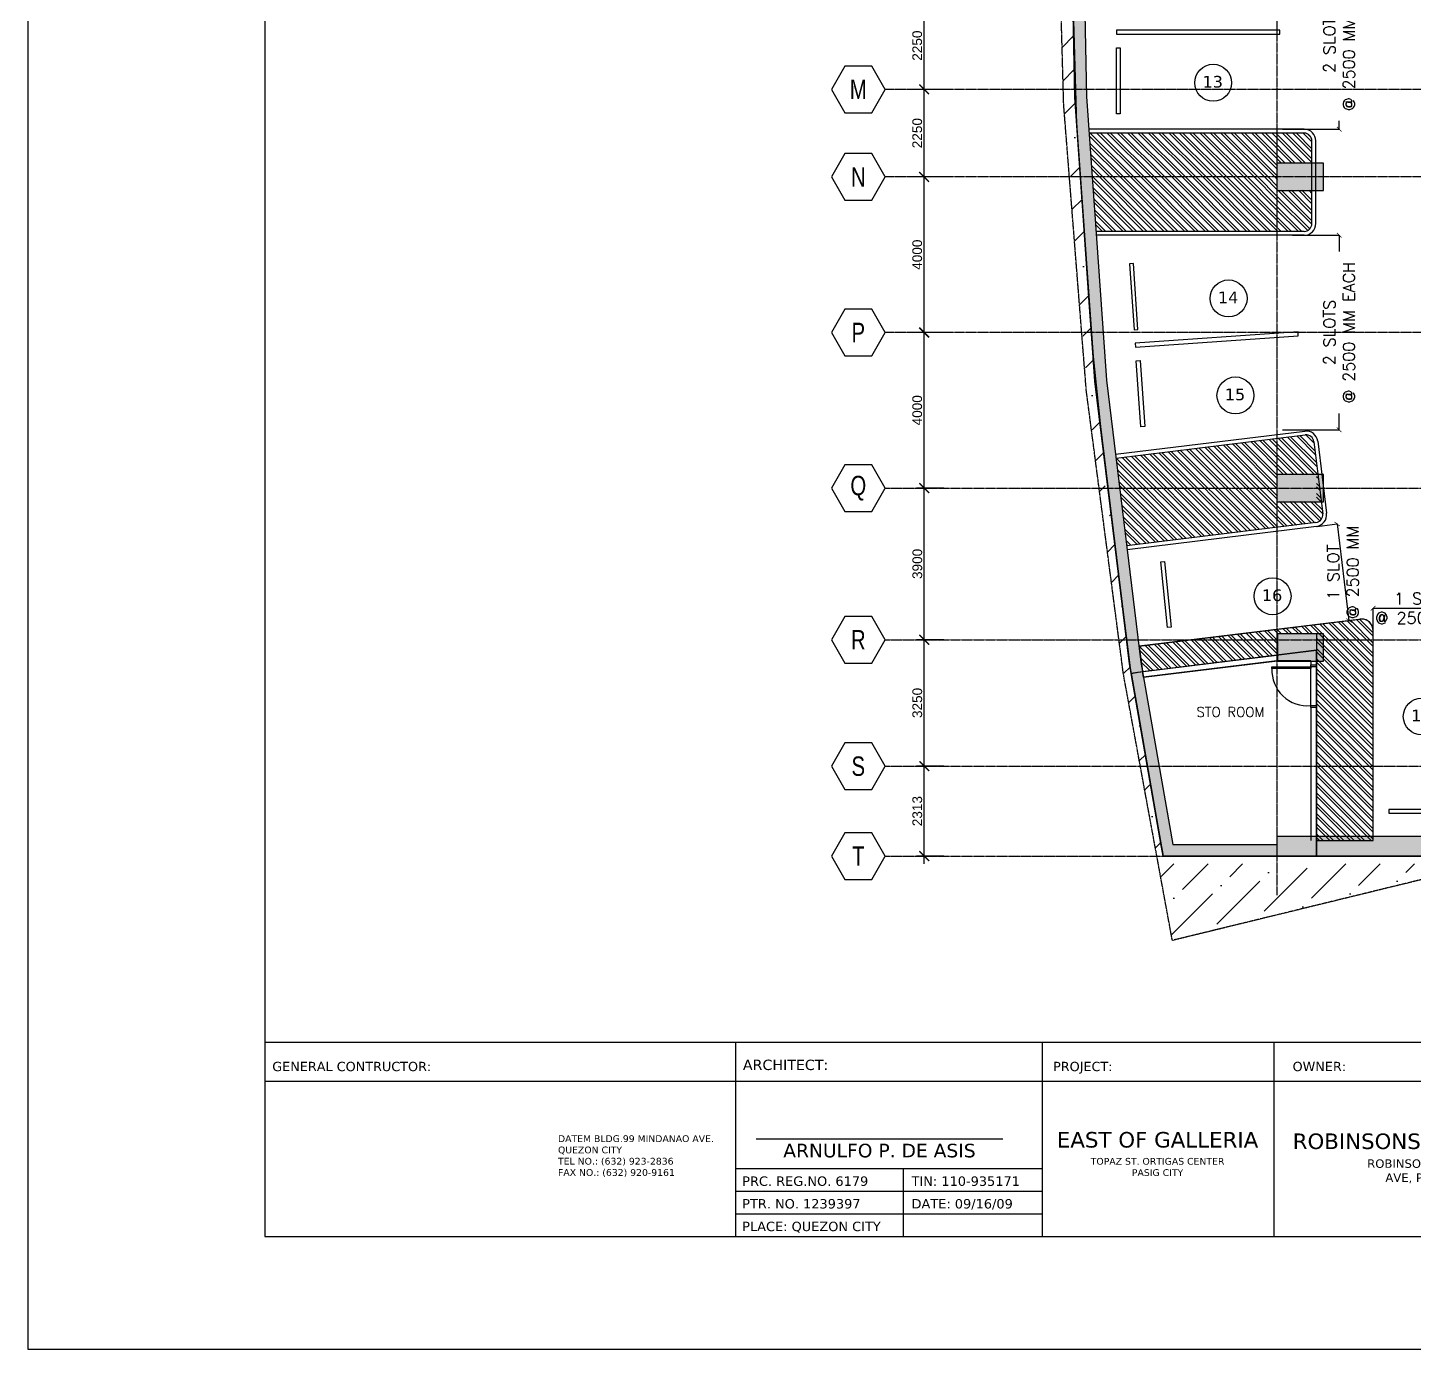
# Model space of a CAD drawing. Header units: inches. Extents: x -189245 to 740841, y -215444 to 469401.
# Drawn here: x -65827 to -30180, y 109162 to 143139 of the extents above; entities that cross this region are included whole.
import ezdxf
from ezdxf.enums import TextEntityAlignment as Align

# ---------------------------------------------------------------- set-up
doc = ezdxf.new("R2010")
doc.units = ezdxf.units.IN
doc.header["$LTSCALE"] = 10
doc.header["$MEASUREMENT"] = 0
doc.linetypes.add('GRID NORMAL$0$GRID BASEMENT$0$GRID GROUND$0$GRID$0$$0$PHANTOM', pattern=[2.5, 1.25, -0.25, 0.25, -0.25, 0.25, -0.25])
for name, color, linetype in [('3', 252, 'Continuous'), ('A-CMU PLASTER', 8, 'Continuous'), ('A-CMU WALL', 4, 'Continuous'), ('A-COLUMN HATCH', 252, 'Continuous'), ('a-dim', 8, 'Continuous'), ('A-DOOR', 1, 'Continuous'), ('A-GRID', 8, 'Continuous'), ('A-HATCH-CMU', 8, 'Continuous'), ('A-HATCH-SOLID', 252, 'Continuous'), ('A-PARKING', 252, 'Continuous'), ('A-RETAINING HATCH', 252, 'Continuous'), ('A-ROAD', 252, 'Continuous'), ('A-SHEARWALL', 6, 'Continuous'), ('A-TEXT', 3, 'Continuous'), ('COL SETOUT', 1, 'Continuous'), ('TEXT', 3, 'Continuous'), ('TSG- floor elevations', 251, 'Continuous'), ('TSG- WALL 100', 244, 'Continuous')]:
    doc.layers.add(name, color=color, linetype=linetype)
doc.layers.add('DEFPOINT', color=7, linetype='Continuous', plot=False)
doc.layers.add('Defpoints @ 1', color=7, linetype='Continuous', plot=False)
doc.styles.add('GRID NORMAL$0$GRID BASEMENT$0$GRID GROUND$0$GRID$0$Standard', font='ARIAL.TTF')
doc.styles.add('loudet_font200', font='romans.shx')
doc.styles.add('PRSP_Simplex', font='simplex.shx')
doc.styles.add('ROMANS 300', font='romans.shx', dxfattribs={"height": 300})
doc.styles.add('VERDANA', font='verdana.TTF')
doc.dimstyles.new('GRID NORMAL$0$GRID BASEMENT$0$GRID GROUND$0$GRID$0$Standard', dxfattribs={"dimtxt": 250, "dimasz": 0.18, "dimexe": 0.18, "dimexo": 0.0625, "dimgap": 50, "dimtad": 1, "dimdec": 0, "dimzin": 0, "dimdsep": 46, "dimtxsty": 'GRID NORMAL$0$GRID BASEMENT$0$GRID GROUND$0$GRID$0$Standard', "dimcen": 0.09, "dimadec": 0, "dimazin": 0, "dimtfac": 1, "dimtdec": 0, "dimtofl": 0, "dimtmove": 0, "dimatfit": 3, "dimfxl": 1, "dimtolj": 1, "dimtzin": 0, "dimarcsym": 0})
doc.dimstyles.get("Standard").update_dxf_attribs({"dimtxt": 0.18, "dimasz": 0.18, "dimexe": 0.18, "dimexo": 0.0625, "dimgap": 0.09, "dimtad": 0, "dimtih": 1, "dimtoh": 1, "dimdec": 4, "dimzin": 0, "dimdsep": 46, "dimtxsty": 'Standard', "dimcen": 0.09, "dimadec": 0, "dimazin": 0, "dimtfac": 1, "dimtdec": 4, "dimtofl": 0, "dimtmove": 0, "dimatfit": 3, "dimfxl": 1, "dimtolj": 1, "dimtzin": 0, "dimarcsym": 0})
pattern_1 = [(135, (-33710.7, 11970.54), (-132.58252, -132.58252), []), (135, (-33710.7, 12058.93), (-132.58252, -132.58252), [])]

# ---------------------------------------------------------------- blocks, each defined once
blk = doc.blocks.new('GRID NORMAL$0$GRID BASEMENT$0$GRID GROUND$0$GRID$0$$0$GRID-H')
at = {"color": 3}
blk.add_lwpolyline([(-10.39, 6), (-13.86, 0), (-10.39, -6), (-3.46, -6), (0, 0), (-3.46, 6)], close=True, dxfattribs=at)
at = {"color": 6, "style": 'GRID NORMAL$0$GRID BASEMENT$0$GRID GROUND$0$GRID$0$Standard', "width": 0.75}
blk.add_attdef('H', text='', height=5, dxfattribs=at).set_placement((-6.93, 0), align=Align.MIDDLE)
blk = doc.blocks.new('GRID NORMAL$0$GRID BASEMENT$0$GRID GROUND$0$GRID$0$_ARCHTICK')
at = {"color": 0, "linetype": 'ByBlock', "ltscale": 20, "const_width": 0.15}
blk.add_lwpolyline([(-0.5, -0.5), (0.5, 0.5)], dxfattribs=at)
blk = doc.blocks.new('*D719')
at = {"layer": 'a-dim', "color": 0, "lineweight": -2, "ltscale": 500}
for p, q in [((-42281, 143804), (-42981, 143804)), ((-42781, 141354), (-42781, 144004)), ((-42281, 141554), (-42981, 141554))]:
    blk.add_line(p, q, dxfattribs=at)
at = {"layer": 'Defpoints', "color": 0, "ltscale": 500}
for p in [(-42781, 143804), (-42281, 143804), (-42281, 141554)]:
    blk.add_point(p, dxfattribs=at)
at = {"layer": 'a-dim', "color": 0, "lineweight": -2, "ltscale": 500, "xscale": 250, "yscale": 250, "zscale": 250}
for p, rotation in [((-42781, 143804), 90), ((-42781, 141554), 270)]:
    blk.add_blockref('GRID NORMAL$0$GRID BASEMENT$0$GRID GROUND$0$GRID$0$_ARCHTICK', p, dxfattribs=dict(at, rotation=rotation))
at = {"layer": 'a-dim', "color": 3, "ltscale": 500, "insert": (-42958, 142679), "char_height": 250, "attachment_point": 5, "rotation": 90, "style": 'GRID NORMAL$0$GRID BASEMENT$0$GRID GROUND$0$GRID$0$Standard'}
blk.add_mtext('\\A1;2250', dxfattribs=at)
blk = doc.blocks.new('*D720')
at = {"layer": 'a-dim', "color": 0, "lineweight": -2, "ltscale": 500}
for p, q in [((-42281, 141554), (-42981, 141554)), ((-42781, 139104), (-42781, 141754)), ((-42281, 139304), (-42981, 139304))]:
    blk.add_line(p, q, dxfattribs=at)
at = {"layer": 'Defpoints', "color": 0, "ltscale": 500}
for p in [(-42781, 141554), (-42281, 141554), (-42281, 139304)]:
    blk.add_point(p, dxfattribs=at)
at = {"layer": 'a-dim', "color": 0, "lineweight": -2, "ltscale": 500, "xscale": 250, "yscale": 250, "zscale": 250}
for p, rotation in [((-42781, 141554), 90), ((-42781, 139304), 270)]:
    blk.add_blockref('GRID NORMAL$0$GRID BASEMENT$0$GRID GROUND$0$GRID$0$_ARCHTICK', p, dxfattribs=dict(at, rotation=rotation))
at = {"layer": 'a-dim', "color": 3, "ltscale": 500, "insert": (-42958, 140429), "char_height": 250, "attachment_point": 5, "rotation": 90, "style": 'GRID NORMAL$0$GRID BASEMENT$0$GRID GROUND$0$GRID$0$Standard'}
blk.add_mtext('\\A1;2250', dxfattribs=at)
blk = doc.blocks.new('*D721')
at = {"layer": 'a-dim', "color": 0, "lineweight": -2, "ltscale": 500}
for p, q in [((-42781, 135104), (-42781, 139504)), ((-42281, 139304), (-42981, 139304)), ((-42281, 135304), (-42981, 135304))]:
    blk.add_line(p, q, dxfattribs=at)
at = {"layer": 'Defpoints', "color": 0, "ltscale": 500}
for p in [(-42781, 139304), (-42281, 139304), (-42281, 135304)]:
    blk.add_point(p, dxfattribs=at)
at = {"layer": 'a-dim', "color": 0, "lineweight": -2, "ltscale": 500, "xscale": 250, "yscale": 250, "zscale": 250}
for p, rotation in [((-42781, 139304), 90), ((-42781, 135304), 270)]:
    blk.add_blockref('GRID NORMAL$0$GRID BASEMENT$0$GRID GROUND$0$GRID$0$_ARCHTICK', p, dxfattribs=dict(at, rotation=rotation))
at = {"layer": 'a-dim', "color": 3, "ltscale": 500, "insert": (-42958, 137304), "char_height": 250, "attachment_point": 5, "rotation": 90, "style": 'GRID NORMAL$0$GRID BASEMENT$0$GRID GROUND$0$GRID$0$Standard'}
blk.add_mtext('\\A1;4000', dxfattribs=at)
blk = doc.blocks.new('*D725')
at = {"layer": 'a-dim', "color": 0, "lineweight": -2, "ltscale": 500}
for p, q in [((-42781, 135104), (-42781, 139504)), ((-42281, 139304), (-42981, 139304)), ((-42281, 135304), (-42981, 135304))]:
    blk.add_line(p, q, dxfattribs=at)
at = {"layer": 'Defpoints', "color": 0, "ltscale": 500}
for p in [(-42781, 139304), (-42281, 139304), (-42281, 135304)]:
    blk.add_point(p, dxfattribs=at)
at = {"layer": 'a-dim', "color": 0, "lineweight": -2, "ltscale": 500, "xscale": 250, "yscale": 250, "zscale": 250}
for p, rotation in [((-42781, 139304), 90), ((-42781, 135304), 270)]:
    blk.add_blockref('GRID NORMAL$0$GRID BASEMENT$0$GRID GROUND$0$GRID$0$_ARCHTICK', p, dxfattribs=dict(at, rotation=rotation))
at = {"layer": 'a-dim', "color": 3, "ltscale": 500, "insert": (-42958, 137304), "char_height": 250, "attachment_point": 5, "rotation": 90, "style": 'GRID NORMAL$0$GRID BASEMENT$0$GRID GROUND$0$GRID$0$Standard'}
blk.add_mtext('\\A1;4000', dxfattribs=at)
blk = doc.blocks.new('*D726')
at = {"layer": 'a-dim', "color": 0, "lineweight": -2, "ltscale": 500}
for p, q in [((-42781, 131104), (-42781, 135504)), ((-42281, 135304), (-42981, 135304)), ((-42281, 131304), (-42981, 131304))]:
    blk.add_line(p, q, dxfattribs=at)
at = {"layer": 'Defpoints', "color": 0, "ltscale": 500}
for p in [(-42781, 135304), (-42281, 135304), (-42281, 131304)]:
    blk.add_point(p, dxfattribs=at)
at = {"layer": 'a-dim', "color": 0, "lineweight": -2, "ltscale": 500, "xscale": 250, "yscale": 250, "zscale": 250}
for p, rotation in [((-42781, 135304), 90), ((-42781, 131304), 270)]:
    blk.add_blockref('GRID NORMAL$0$GRID BASEMENT$0$GRID GROUND$0$GRID$0$_ARCHTICK', p, dxfattribs=dict(at, rotation=rotation))
at = {"layer": 'a-dim', "color": 3, "ltscale": 500, "insert": (-42958, 133304), "char_height": 250, "attachment_point": 5, "rotation": 90, "style": 'GRID NORMAL$0$GRID BASEMENT$0$GRID GROUND$0$GRID$0$Standard'}
blk.add_mtext('\\A1;4000', dxfattribs=at)
blk = doc.blocks.new('*D727')
at = {"layer": 'a-dim', "color": 0, "lineweight": -2, "ltscale": 500}
for p, q in [((-42278, 131304), (-42978, 131304)), ((-42778, 127204), (-42778, 131504)), ((-42278, 127404), (-42978, 127404))]:
    blk.add_line(p, q, dxfattribs=at)
at = {"layer": 'Defpoints', "color": 0, "ltscale": 500}
for p in [(-42778, 131304), (-42278, 131304), (-42278, 127404)]:
    blk.add_point(p, dxfattribs=at)
at = {"layer": 'a-dim', "color": 0, "lineweight": -2, "ltscale": 500, "xscale": 250, "yscale": 250, "zscale": 250}
for p, rotation in [((-42778, 131304), 90), ((-42778, 127404), 270)]:
    blk.add_blockref('GRID NORMAL$0$GRID BASEMENT$0$GRID GROUND$0$GRID$0$_ARCHTICK', p, dxfattribs=dict(at, rotation=rotation))
at = {"layer": 'a-dim', "color": 3, "ltscale": 500, "insert": (-42955, 129354), "char_height": 250, "attachment_point": 5, "rotation": 90, "style": 'GRID NORMAL$0$GRID BASEMENT$0$GRID GROUND$0$GRID$0$Standard'}
blk.add_mtext('\\A1;3900', dxfattribs=at)
blk = doc.blocks.new('*D728')
at = {"layer": 'a-dim', "color": 0, "lineweight": -2, "ltscale": 500}
for p, q in [((-42278, 127404), (-42978, 127404)), ((-42778, 123954), (-42778, 127604)), ((-42278, 124154), (-42978, 124154))]:
    blk.add_line(p, q, dxfattribs=at)
at = {"layer": 'Defpoints', "color": 0, "ltscale": 500}
for p in [(-42778, 127404), (-42278, 127404), (-42278, 124154)]:
    blk.add_point(p, dxfattribs=at)
at = {"layer": 'a-dim', "color": 0, "lineweight": -2, "ltscale": 500, "xscale": 250, "yscale": 250, "zscale": 250}
for p, rotation in [((-42778, 127404), 90), ((-42778, 124154), 270)]:
    blk.add_blockref('GRID NORMAL$0$GRID BASEMENT$0$GRID GROUND$0$GRID$0$_ARCHTICK', p, dxfattribs=dict(at, rotation=rotation))
at = {"layer": 'a-dim', "color": 3, "ltscale": 500, "insert": (-42956, 125779), "char_height": 250, "attachment_point": 5, "rotation": 90, "style": 'GRID NORMAL$0$GRID BASEMENT$0$GRID GROUND$0$GRID$0$Standard'}
blk.add_mtext('\\A1;3250', dxfattribs=at)
blk = doc.blocks.new('*D729')
at = {"layer": 'a-dim', "color": 0, "lineweight": -2, "ltscale": 500}
for p, q in [((-42278, 124154), (-42978, 124154)), ((-42778, 121641), (-42778, 124354)), ((-42278, 121841), (-42978, 121841))]:
    blk.add_line(p, q, dxfattribs=at)
at = {"layer": 'Defpoints', "color": 0, "ltscale": 500}
for p in [(-42778, 124154), (-42278, 124154), (-42278, 121841)]:
    blk.add_point(p, dxfattribs=at)
at = {"layer": 'a-dim', "color": 0, "lineweight": -2, "ltscale": 500, "xscale": 250, "yscale": 250, "zscale": 250}
for p, rotation in [((-42778, 124154), 90), ((-42778, 121841), 270)]:
    blk.add_blockref('GRID NORMAL$0$GRID BASEMENT$0$GRID GROUND$0$GRID$0$_ARCHTICK', p, dxfattribs=dict(at, rotation=rotation))
at = {"layer": 'a-dim', "color": 3, "ltscale": 500, "insert": (-42956, 122998), "char_height": 250, "attachment_point": 5, "rotation": 90, "style": 'GRID NORMAL$0$GRID BASEMENT$0$GRID GROUND$0$GRID$0$Standard'}
blk.add_mtext('\\A1;2313', dxfattribs=at)
blk = doc.blocks.new('Park-slot2')
at = {"color": 1}
blk.add_lwpolyline([(800, 1200), (5000, 1200), (5000, 1300), (800, 1300)], close=True, dxfattribs=at)
at = {"color": 2}
blk.add_lwpolyline([(800, 850), (900, 850), (900, -850), (800, -850)], close=True, dxfattribs=at)
blk = doc.blocks.new('_ARCHTICK')
at = {"color": 0, "linetype": 'ByBlock', "ltscale": 20, "const_width": 0.15}
blk.add_lwpolyline([(-0.5, -0.5), (0.5, 0.5)], dxfattribs=at)
blk = doc.blocks.new('*D743')
at = {"layer": 'a-dim', "color": 1, "lineweight": -2}
for p, q in [((-33311, 145529), (-32110, 145529)), ((-32110, 145529), (-32110, 144899)), ((-33566, 140529), (-32110, 140529)), ((-32110, 140529), (-32110, 140742))]:
    blk.add_line(p, q, dxfattribs=at)
at = {"layer": 'Defpoints', "color": 0}
for p in [(-33311, 145529), (-33566, 140529), (-32110, 140529)]:
    blk.add_point(p, dxfattribs=at)
at = {"layer": 'a-dim', "color": 1, "lineweight": -2, "xscale": 120, "yscale": 120, "zscale": 120}
for p, rotation in [((-32110, 145529), 90), ((-32110, 140529), 270)]:
    blk.add_blockref('_ARCHTICK', p, dxfattribs=dict(at, rotation=rotation))
at = {"layer": 'a-dim', "color": 3, "insert": (-32110, 142821), "char_height": 300, "attachment_point": 5, "rotation": 90, "style": 'ROMANS 300'}
blk.add_mtext('\\A1;2 SLOTS\\P@ 2500 MM EACH', dxfattribs=at)
blk = doc.blocks.new('*D744')
at = {"layer": 'a-dim', "color": 1, "lineweight": -2}
for p, q in [((-33311, 137804), (-32110, 137804)), ((-32110, 137804), (-32110, 137382)), ((-32110, 132804), (-32110, 133225)), ((-33566, 132804), (-32110, 132804))]:
    blk.add_line(p, q, dxfattribs=at)
at = {"layer": 'Defpoints', "color": 0}
for p in [(-33311, 137804), (-33566, 132804), (-32110, 132804)]:
    blk.add_point(p, dxfattribs=at)
at = {"layer": 'a-dim', "color": 1, "lineweight": -2, "xscale": 120, "yscale": 120, "zscale": 120}
for p, rotation in [((-32110, 137804), 90), ((-32110, 132804), 270)]:
    blk.add_blockref('_ARCHTICK', p, dxfattribs=dict(at, rotation=rotation))
at = {"layer": 'a-dim', "color": 3, "insert": (-32110, 135304), "char_height": 300, "attachment_point": 5, "rotation": 90, "style": 'ROMANS 300'}
blk.add_mtext('\\A1;2 SLOTS\\P@ 2500 MM EACH', dxfattribs=at)
blk = doc.blocks.new('*D918')
at = {"layer": 'a-dim', "color": 1, "lineweight": -2}
for p, q in [((-31236, 127637), (-31236, 128213)), ((-31236, 128213), (-28736, 128213)), ((-28736, 127104), (-28736, 128213))]:
    blk.add_line(p, q, dxfattribs=at)
at = {"layer": 'Defpoints', "color": 0}
for p in [(-28736, 128213), (-31236, 127637), (-28736, 127104)]:
    blk.add_point(p, dxfattribs=at)
at = {"layer": 'a-dim', "color": 1, "lineweight": -2, "xscale": 120, "yscale": 120, "zscale": 120, "rotation": 180}
blk.add_blockref('_ARCHTICK', (-31236, 128213), dxfattribs=at)
at = {"layer": 'a-dim', "color": 1, "lineweight": -2, "xscale": 120, "yscale": 120, "zscale": 120}
blk.add_blockref('_ARCHTICK', (-28736, 128213), dxfattribs=at)
at = {"layer": 'a-dim', "color": 3, "insert": (-29986, 128213), "char_height": 300, "attachment_point": 5, "style": 'ROMANS 300'}
blk.add_mtext('\\A1;1 SLOT\\P@ 2500 MM', dxfattribs=at)
blk = doc.blocks.new('*D920')
at = {"layer": 'a-dim', "color": 1, "lineweight": -2}
for p, q in [((-32673, 130319), (-32163, 130381)), ((-32163, 130381), (-31860, 127900)), ((-32369, 127837), (-31860, 127900))]:
    blk.add_line(p, q, dxfattribs=at)
at = {"layer": 'Defpoints', "color": 0}
for p in [(-32673, 130319), (-32369, 127837), (-31860, 127900)]:
    blk.add_point(p, dxfattribs=at)
at = {"layer": 'a-dim', "color": 1, "lineweight": -2, "xscale": 120, "yscale": 120, "zscale": 120}
for p, rotation in [((-32163, 130381), 96.97449175633386), ((-31860, 127900), 276.9744917563339)]:
    blk.add_blockref('_ARCHTICK', p, dxfattribs=dict(at, rotation=rotation))
at = {"layer": 'a-dim', "color": 3, "insert": (-32012, 129140), "char_height": 300, "attachment_point": 5, "rotation": 90, "style": 'ROMANS 300'}
blk.add_mtext('\\A1;1 SLOT\\P@ 2500 MM', dxfattribs=at)
blk = doc.blocks.new('1')
at = {"layer": 'A-DOOR'}
blk.add_circle((0, 0), 475, dxfattribs=at)
at = {"layer": 'TEXT', "style": 'VERDANA'}
blk.add_attdef('15B', (-404, -124), '', height=300, dxfattribs=at)

msp = doc.modelspace()

# ---------------------------------------------------------------- hatches: boundary and pattern name
at = {"layer": 'A-HATCH-CMU'}
h = msp.add_hatch(dxfattribs=at)
h.set_pattern_fill('ANSI36', color=256, scale=5000, style=0)
h.set_pattern_definition([(45, (-33710.7, 121641.35), (331.456, 1215.34), [1562.5, -312.5, 0, -312.5])])
h.paths.add_polyline_path([(-28335.98035, 124153.88317), (-28335.98035, 121841.34986), (-28700.96013, 121841.34986), (-28700.96013, 121641.34986), (-36602.47888, 121641.34986), (-37502.59696, 126785.80913), (-38391.62622, 134053.11762), (-38907.60135, 141356.50818), (-39048.76609, 148656.51947), (-38812.2577, 155943.94953), (-38588.89224, 158599.02413), (-38199.30315, 163229.69781), (-37238.09484, 170299.74916), (-36403.45569, 174766.41645), (-28335.96471, 174766.41645), (-28335.96471, 172453.88317), (-19618.61237, 172453.88317), (-36484.54038, 177284.87615), (-37120.38529, 173852.79345), (-37737.27581, 170427.90716), (-38664.92755, 163146.76286), (-39219.51338, 155817.71555), (-39288.65133, 152160.97082), (-39395.69804, 148489.83325), (-39192.1149, 141152.6571), (-38901.93197, 137484.11599), (-38566.09667, 133618.77037), (-38134.21254, 130166.69027), (-37699.22107, 126842.89482), (-37028.10899, 123095.04311), (-36380.58756, 119679.47698), (-18533.81449, 124037.89483), (-18533.81449, 124153.88317)])
at = {"layer": 'A-HATCH-SOLID', "ltscale": 2}
msp.add_hatch(color=254, dxfattribs=at).paths.add_polyline_path([(-28335.98035, 124641.34986), (-28835.98035, 124641.34986), (-28835.98035, 122341.34986), (-33710.98035, 122341.34986), (-33710.98035, 121841.34986), (-28335.98035, 121841.34986)])
at = {"layer": 'A-PARKING'}
h = msp.add_hatch(dxfattribs=at)
h.set_pattern_fill('ANSI32', color=8, scale=500, angle=90, style=0)
h.set_pattern_definition(pattern_1)
h.paths.add_polyline_path([(-32810.98035, 138961.07958), (-33692.02597, 138961.07958), (-33692.02597, 137903.88463), (-33010.98035, 137903.88463, 0.4142135624), (-32810.98035, 138103.88463)])
h.paths.add_polyline_path([(-33692.02597, 140429.05028), (-38541.47652, 140431.20062), (-38462.34141, 139311.07958), (-33692.02597, 139311.07958), (-33692.02597, 139661.07958)])
h.paths.add_polyline_path([(-32810.98035, 140228.74827, 0.4140836939), (-33010.89166, 140428.74825), (-33692.02597, 140429.05028), (-33692.02597, 139661.07958), (-32810.98035, 139661.07958)])
h = msp.add_hatch(dxfattribs=at)
h.set_pattern_fill('ANSI32', color=8, scale=500, angle=90, style=0)
h.set_pattern_definition(pattern_1)
h.paths.add_polyline_path([(-33692.02597, 139311.07958), (-38462.34141, 139311.07958), (-38362.9249, 137903.88463), (-33692.02597, 137903.88463)])
h = msp.add_hatch(dxfattribs=at)
h.set_pattern_fill('ANSI32', color=8, scale=500, angle=90, style=0)
h.set_pattern_definition(pattern_1)
h.paths.add_polyline_path([(-32760.82236, 132495.54219, 0.4142135624), (-32983.62791, 132669.77676), (-33692.02597, 132583.11653), (-33692.02597, 131661.08251), (-32691.88408, 131661.08251), (-32691.88408, 131318.98894), (-32616.89831, 131319.04497)])
h.paths.add_polyline_path([(-33692.02597, 132583.11653), (-37847.36943, 132074.78227), (-37754.44841, 131315.20577), (-33692.02597, 131318.24155)])
h.paths.add_polyline_path([(-33692.02597, 131318.24155), (-37754.44841, 131315.20577), (-37571.61679, 129820.66127), (-33692.02597, 130295.26198)])
h.paths.add_polyline_path([(-32534.1971, 130643.00959), (-32616.89831, 131319.04497), (-32691.88408, 131318.98894), (-32691.88408, 130961.08251), (-33692.02597, 130961.08251), (-33692.02597, 130295.26198), (-32709.32647, 130415.47823, 0.4029907214)])
h = msp.add_hatch(dxfattribs=at)
h.set_pattern_fill('ANSI32', color=8, scale=500, angle=90, style=0)
h.set_pattern_definition(pattern_1)
h.paths.add_polyline_path([(-31235.94836, 127636.91792, 0.4503332745), (-31572.37659, 127934.69801), (-37255.84712, 127239.42388), (-37205.74958, 126829.90499), (-37163.34077, 126587.52524), (-33691.88408, 127012.19781), (-33691.88408, 127561.07958), (-32691.88408, 127561.07958), (-32691.88408, 126861.07958), (-32691.88408, 126761.07958), (-32691.88408, 126711.07958), (-32691.88408, 125711.07958), (-32691.88408, 125661.07958), (-32691.88408, 122241.34986), (-31235.94836, 122241.34986)])
at = {"layer": 'A-RETAINING HATCH', "ltscale": 2}
h = msp.add_hatch(color=256, dxfattribs=at)
h.paths.add_polyline_path([(-33710.98035, 174466.41645), (-36154.79826, 174466.41645), (-36919.45453, 170416.55586), (-36940.82955, 170259.33448), (-37901.00309, 163196.89424), (-38512.67928, 155926.09267), (-38748.67197, 148654.55267), (-38607.80593, 141369.98807), (-38092.91343, 134081.92157), (-37205.75487, 126829.90499), (-36385.40563, 122141.34986), (-33710.98035, 122141.34986), (-33710.98035, 121841.34986), (-36637.47257, 121841.34986), (-37502.59696, 126785.80913), (-38391.62622, 134053.11762), (-38907.60135, 141356.50819), (-39048.76609, 148656.51948), (-38812.25769, 155943.94953), (-38199.35805, 163229.29404), (-37238.09484, 170299.74916), (-37215.67917, 170464.62491), (-36403.45569, 174766.41645), (-33710.98035, 174766.41648)])
h.paths.add_polyline_path([(-27035.98035, 172453.88317), (-28335.98035, 172453.88317), (-28335.98035, 172153.88317), (-27035.98035, 172153.88317)])
h.paths.add_polyline_path([(-21635.94908, 172153.88317), (-19660.62503, 172153.88317), (-15035.94908, 170832.68086), (-15035.94908, 167153.88317), (-2158.97239, 167153.88317), (13464.01965, 162690.59265), (13464.01965, 155053.88317), (13764.01965, 155053.88317), (13764.01965, 162916.88895), (-2116.95962, 167453.88314), (-14735.94908, 167453.88314), (-14735.94908, 171058.97715), (-19618.61237, 172453.88317), (-21635.94908, 172453.88317)])
h.paths.add_polyline_path([(13464.01965, 132157.45303), (13464.01965, 141553.41648), (13764.01965, 141553.41648), (13764.01965, 131921.89602), (13764.01966, 131921.89602), (-18046.87211, 124153.88317), (-21860.98035, 124153.88317), (-21860.98035, 124453.88317), (-18082.97077, 124453.88317)])
h.paths.add_polyline_path([(-27035.98035, 124453.88317), (-28335.98035, 124453.88317), (-28335.98035, 124153.88317), (-27035.98035, 124153.88317)])
h.paths.add_polyline_path([(13464.01965, 147553.88317), (13464.01965, 149053.41648)])
edge = h.paths.add_edge_path()
edge.add_line((13764.01965, 155053.88317), (13764.01965, 162916.88895))
edge.add_line((13464.01965, 155053.88317), (13464.01965, 162053.88317))
edge.add_line((13464.01965, 150653.88317), (13464.01965, 153553.41648))
edge.add_line((13464.01965, 143153.88317), (13464.01965, 145953.88317))
edge.add_line((13464.01965, 150653.88317), (13464.01965, 153353.88317))
edge.add_line((13464.01965, 143253.88317), (13464.01965, 145953.88317))
h.paths.add_polyline_path([(-21635.94908, 172453.88317), (-21860.98035, 172453.88317), (-21860.98035, 172153.88317), (-21635.94908, 172153.88317)])
h.paths.add_polyline_path([(13764.01965, 153553.41648), (13364.01965, 153553.41648), (13364.01965, 150553.41648), (13764.01965, 150553.41648)])
h.paths.add_polyline_path([(13764.01965, 149053.41648), (13364.01965, 149053.41648), (13364.01965, 147553.41648), (13764.01965, 147553.41648)])
h.paths.add_polyline_path([(13764.01965, 146053.41648), (13364.01965, 146053.41648), (13364.01965, 143053.41648), (13764.01965, 143053.41648)])
at = {"layer": 'COL SETOUT'}
h = msp.add_hatch(color=254, dxfattribs=at)
h.paths.add_polyline_path([(4864.01965, 164688.56028), (5464.01965, 164688.56028), (5464.01965, 165288.56028), (4864.01965, 165288.56028)])
h.paths.add_polyline_path([(-3235.98035, 166677.88317), (-2635.98035, 166677.88317), (-2635.98035, 167277.88317), (-3235.98035, 167277.88317)])
h.paths.add_polyline_path([(-9235.98035, 166677.88317), (-8635.98035, 166677.88317), (-8635.98035, 167277.88317), (-9235.98035, 167277.88317)])
h.paths.add_polyline_path([(-9235.98035, 162053.88317), (-8635.98035, 162053.88317), (-8635.98035, 162653.88317), (-9235.98035, 162653.88317)])
h.paths.add_polyline_path([(-15235.98035, 162053.88317), (-14635.98035, 162053.88317), (-14635.98035, 162653.88317), (-15235.98035, 162653.88317)])
h.paths.add_polyline_path([(-15235.98035, 166677.88317), (-14635.98035, 166677.88317), (-14635.98035, 167277.88317), (-15235.98035, 167277.88317)])
h.paths.add_polyline_path([(-23060.98035, 161653.88317), (-23060.98035, 160953.88317), (-21860.98035, 160953.88317), (-21860.98035, 161653.88317)])
h.paths.add_polyline_path([(-33710.98035, 169753.88317), (-33710.98035, 169053.88317), (-32510.98035, 169053.88317), (-32510.98035, 169753.88317)])
h.paths.add_polyline_path([(-33710.98035, 165653.88317), (-33710.98035, 164953.88317), (-32510.98035, 164953.88317), (-32510.98035, 165653.88317)])
h.paths.add_polyline_path([(-33710.98035, 157653.88317), (-33710.98035, 156953.88317), (-32510.98035, 156953.88317), (-32510.98035, 157653.88317)])
h.paths.add_polyline_path([(-33010.98035, 148903.88317), (-33710.98035, 148903.88317), (-33710.98035, 147703.88317), (-33010.98035, 147703.88317)])
h.paths.add_polyline_path([(-27035.98035, 135753.88317), (-27035.98035, 134953.88317), (-25835.98035, 134953.88317), (-25835.98035, 135753.88317)])
h.paths.add_polyline_path([(-23060.98035, 135653.88317), (-23060.98035, 134953.88317), (-21860.98035, 134953.88317), (-21860.98035, 135653.88317)])
h.paths.add_polyline_path([(-33710.98035, 131653.88317), (-33710.98035, 130953.88317), (-32510.98035, 130953.88317), (-32510.98035, 131653.88317)])
h.paths.add_polyline_path([(-33710.98035, 127553.88317), (-33710.98035, 126853.88317), (-32510.98035, 126853.88317), (-32510.98035, 127553.88317)])
h = msp.add_hatch(color=254, dxfattribs=at)
h.paths.add_polyline_path([(-18285.98035, 141553.88317), (-17585.98035, 141553.88317), (-17585.98035, 142753.88317), (-18285.98035, 142753.88317)])
h.paths.add_polyline_path([(-23060.98035, 142253.88317), (-23060.98035, 141553.88317), (-21860.98035, 141553.88317), (-21860.98035, 142253.88317)])
h.paths.add_polyline_path([(-33710.98035, 139653.88317), (-33710.98035, 138953.88317), (-32510.98035, 138953.88317), (-32510.98035, 139653.88317)])

# ---------------------------------------------------------------- linework, layer by layer
at = {"color": 2}
msp.add_lwpolyline([(-29135.96435, 122941.35245), (-29135.96435, 123041.35245), (-30835.96435, 123041.35245), (-30835.96435, 122941.35245)], close=True, dxfattribs=at)
at = {"layer": '3', "color": 3, "linetype": 'GRID NORMAL$0$GRID BASEMENT$0$GRID GROUND$0$GRID$0$$0$PHANTOM', "flags": 128}
msp.add_lwpolyline([(17371.35219, 161873.70839), (16907.36937, 153196.10388), (17289.02822, 141092.11956), (18264.2428, 133020.82124), (-36399.54194, 119672.28056), (-37656.67603, 126517.80566), (-38611.74904, 133815.57488), (-39192.1149, 141152.6571), (-39395.69803, 148489.83325), (-39219.51338, 155817.71555), (-38664.92755, 163146.76286), (-37737.27581, 170427.90716), (-36503.49476, 177277.67973), (17390.30657, 161880.9048)], dxfattribs=at)
msp.add_lwpolyline([(17371.35219, 161873.70839), (16907.36937, 153196.10388), (17289.02822, 141092.11956), (18264.2428, 133020.82124), (-36399.54194, 119672.28056), (-37656.67603, 126517.80566), (-38611.74904, 133815.57488), (-39192.1149, 141152.6571), (-39395.69803, 148489.83325), (-39219.51338, 155817.71555), (-38664.92755, 163146.76286), (-37737.27581, 170427.90716), (-36503.49476, 177277.67973), (17390.30657, 161880.9048)], dxfattribs=at)
at = {"layer": 'A-CMU PLASTER'}
for p, q in [((-37163.34077, 126587.52524), (-33691.88408, 127012.19781)), ((-37137.45394, 126439.57382), (-33691.88408, 126861.07958))]:
    msp.add_line(p, q, dxfattribs=at)
at = {"layer": 'A-CMU WALL', "linetype": 'Continuous'}
for p, q in [((-32841.88408, 126861.07958), (-32841.88408, 126761.07958)), ((-32691.88408, 126861.07958), (-32691.88408, 126761.07958))]:
    msp.add_line(p, q, dxfattribs=at)
at = {"layer": 'A-CMU WALL', "color": 8, "linetype": 'Continuous'}
for p, q in [((-32841.88408, 125711.07958), (-32841.88408, 126661.07958)), ((-32691.88408, 126711.07958), (-32691.88408, 125711.07958))]:
    msp.add_line(p, q, dxfattribs=at)
at = {"layer": 'A-COLUMN HATCH', "color": 8}
msp.add_line((-32695.97889, 130320.45736), (-32695.97889, 130316.36559), dxfattribs=at)
at = {"layer": 'A-COLUMN HATCH'}
msp.add_line((-33691.88408, 127561.07958), (-33691.88408, 126861.07958), dxfattribs=at)
at = {"layer": 'A-COLUMN HATCH', "color": 2}
for points in [[(-37382.2636, 135374.85648), (-37282.51223, 135381.90379), (-37402.31643, 137077.67705), (-37502.0678, 137070.62974)], [(-36698.34193, 129407.56114), (-36598.86301, 129417.75647), (-36425.54239, 127726.61486), (-36525.0213, 127716.41953)], [(-32841.88408, 126711.07958), (-32841.88408, 126661.07958), (-33841.88408, 126661.07958), (-33841.88408, 126711.07958)], [(-32841.88408, 126711.07958), (-32841.88408, 126761.07958), (-32691.88408, 126761.07958), (-32691.88408, 126711.07958)], [(-32841.88408, 125661.07958), (-32841.88408, 125711.07958), (-32691.88408, 125711.07958), (-32691.88408, 125661.07958)]]:
    msp.add_lwpolyline(points, close=True, dxfattribs=at)
at = {"layer": 'A-COLUMN HATCH', "color": 1}
msp.add_arc((-32925.21201, 126624.68176), 917.3944, 177.726180876, 275.21142055, dxfattribs=at)
at = {"layer": 'A-GRID', "linetype": 'GRID NORMAL$0$GRID BASEMENT$0$GRID GROUND$0$GRID$0$$0$PHANTOM'}
for p, q in [((-33710.98035, 178562.49557), (-33710.98035, 120834.15344)), ((23234.69143, 141553.88317), (-43780.74842, 141553.88317)), ((23234.69143, 139303.88317), (-43780.74842, 139303.88317)), ((23234.69143, 135313.55423), (-43780.74842, 135303.88317))]:
    msp.add_line(p, q, dxfattribs=at)
for points in [[(-43780.71688, 131303.52018), (23234.69143, 131305.93244)], [(-43780.74842, 127403.88317), (23234.69143, 127403.88317)], [(-43780.74842, 124153.88317), (23234.69143, 124153.88317)], [(-43780.74842, 121841.34986), (23234.7224, 121841.34986)]]:
    msp.add_lwpolyline(points, dxfattribs=at)
at = {"layer": 'A-ROAD'}
for p, q in [((-33010.84732, 140528.74824), (-38548.54161, 140531.20376)), ((-33010.89166, 140428.74825), (-38548.58596, 140431.20377)), ((-32810.98035, 138103.88463), (-32810.98035, 140228.74827)), ((-32710.98035, 138103.88463), (-32710.98035, 140228.74827)), ((-33010.98035, 137903.88463), (-38362.9249, 137903.88463)), ((-33010.98035, 137803.88463), (-38355.86003, 137803.88463)), ((-37859.51217, 132174.0423), (-32995.77066, 132769.03679)), ((-37847.36943, 132074.78227), (-32983.62791, 132669.77676)), ((-32760.82236, 132495.54219), (-32534.1971, 130643.00959)), ((-32661.56233, 132507.68493), (-32434.87383, 130654.63539)), ((-32708.12164, 130415.62562), (-37571.61679, 129820.66127)), ((-32695.42741, 130315.94934), (-37558.92257, 129716.89322)), ((-37255.84712, 127239.42388), (-31572.37659, 127934.69801)), ((-31235.94836, 122241.34986), (-31235.94836, 127636.91792))]:
    msp.add_line(p, q, dxfattribs=at)
for centre, radius, start, end in [((-33010.98035, 140228.74827), 300, 0, 89.97459395), ((-33010.98035, 140228.74827), 200, 0, 89.97459395), ((-33010.98035, 138103.88463), 300, 270, 0), ((-33010.98035, 138103.88463), 200, 270, 0), ((-32959.34242, 132471.2567), 300, 6.974491758, 96.974491757), ((-32959.34242, 132471.2567), 200, 6.974491758, 96.974491757), ((-32739.99026, 130620.24358), 207.04859, 278.240980997, 6.43106362), ((-32740.86722, 130620.47239), 307.89457, 278.4868462, 6.370474138), ((-31535.94836, 127636.91792), 300, 0, 96.974491757)]:
    msp.add_arc(centre, radius, start, end, dxfattribs=at)
at = {"layer": 'A-SHEARWALL', "ltscale": 2}
msp.add_lwpolyline([(-28335.98035, 124641.34986), (-28835.98035, 124641.34986), (-28835.98035, 122341.34986), (-33710.98035, 122341.34986), (-33710.98035, 121841.34986), (-28335.98035, 121841.34986), (-28335.98035, 124641.34986)], dxfattribs=at)
at = {"layer": 'COL SETOUT', "color": 6, "ltscale": 2}
for points in [[(-33710.98035, 139653.88317), (-33710.98035, 138953.88317), (-32510.98035, 138953.88317), (-32510.98035, 139653.88317)], [(-33710.98035, 131653.88317), (-33710.98035, 130953.88317), (-32510.98035, 130953.88317), (-32510.98035, 131653.88317)], [(-33710.98035, 127553.88317), (-33710.98035, 126853.88317), (-32510.98035, 126853.88317), (-32510.98035, 127553.88317)]]:
    msp.add_lwpolyline(points, close=True, dxfattribs=at)
at = {"layer": 'DEFPOINT'}
for points in [[(-28335.98035, 121841.34986), (-32691.88408, 121841.34986), (-32691.88408, 127134.53048), (-37297.14451, 126564.11381), (-37458.85663, 126535.81929), (-38187.97165, 132388.35738), (-38453.64471, 134930.96081), (-38517.53739, 135835.33237), (-38736.18141, 138930.13788), (-38857.97164, 140654.02254), (-38968.84242, 144523.45019), (-38993.89674, 145819.07698), (-38694.02695, 145828.9843), (-27035.98035, 145828.9843)], [(-38954.92772, 143803.88317), (-38928.47002, 142435.68388), (-38911.41811, 141553.88317), (-38873.54382, 140874.43954), (-38851.27876, 140559.28791), (-38776.0241, 139494.09275), (-38673.90169, 138048.59697), (-38410.41416, 134319.0522), (-38394.11549, 134088.35211), (-38377.29351, 133935.95587), (-38145.95749, 132051.11361), (-37836.72077, 129517.08121), (-37583.2748, 127445.30453), (-37552.76671, 127195.91825), (-37489.95365, 126713.54858), (-37451.08334, 126491.39247), (-37272.84131, 125472.68296), (-36771.41476, 122606.87182), (-36637.47257, 121841.34986), (-28335.98035, 121841.34986)]]:
    msp.add_lwpolyline(points, dxfattribs=at)
msp.add_lwpolyline([(-32691.88408, 127134.53048), (-32691.88408, 122341.34986), (-32691.88408, 121841.34986), (-33710.98035, 121841.34986), (-33710.98035, 121841.34986), (-35896.33876, 121841.34986), (-36637.47257, 121841.34986), (-36685.37204, 122115.11047), (-37458.85663, 126535.81929), (-37277.91067, 126566.49615)], close=True, dxfattribs=at)
at = {"layer": 'Defpoints', "color": 5}
msp.add_line((-59733.94026, 117061.63702), (35466.05974, 117061.63702), dxfattribs=at)
at = {"layer": 'Defpoints'}
for p, q in [((-47620.21206, 112061.63702), (-47620.21206, 117061.63702)), ((-33778.63635, 112061.63702), (-33778.63635, 117061.63702)), ((-59733.94026, 116053.10479), (35466.05974, 116053.10479)), ((-47620.21206, 113808.40737), (-39743.79463, 113808.40737)), ((-43322.12157, 113808.40737), (-43322.12157, 112061.63702)), ((-47620.21206, 113226.15059), (-39743.79463, 113226.15059)), ((-47620.21206, 112643.89381), (-39743.79463, 112643.89381))]:
    msp.add_line(p, q, dxfattribs=at)
at = {"layer": 'Defpoints', "linetype": 'Continuous'}
for p, q in [((-39742.77421, 117061.63702), (-39742.77421, 112061.63702)), ((-47103.36576, 114572.99854), (-40759.11598, 114572.99854))]:
    msp.add_line(p, q, dxfattribs=at)
at = {"layer": 'Defpoints', "color": 2}
msp.add_lwpolyline([(-65826.94026, 109161.63702), (39173.05974, 109161.63702), (39173.05974, 183411.63702), (-65826.94026, 183411.63702)], close=True, dxfattribs=at)
at = {"layer": 'Defpoints', "color": 5}
msp.add_lwpolyline([(-59733.94026, 112061.63702), (35466.05974, 112061.63702), (35466.05974, 180511.63702), (-59733.94026, 180511.63702)], close=True, dxfattribs=at)
at = {"layer": 'Defpoints', "linetype": 'Continuous'}
for p in [(-45972.73032, 113226.15059), (-45972.73032, 112643.89381)]:
    msp.add_point(p, dxfattribs=at)
at = {"layer": 'TSG- floor elevations'}
msp.add_lwpolyline([(-31235.94836, 122241.34986), (-31235.94836, 127636.91792, 0.4115197538), (-31533.1866, 127936.90521), (-37255.84712, 127239.42388), (-37162.56866, 126587.6197), (-33691.88408, 127012.19781), (-33691.88408, 127561.07958), (-32691.88408, 127561.07958), (-32691.88408, 122241.34986)], format="xyb", close=True, dxfattribs=at)
msp.add_lwpolyline([(-32841.88408, 126861.07958), (-33694.91976, 126860.70822)], dxfattribs=at)
at = {"layer": 'TSG- WALL 100', "color": 4, "ltscale": 2}
for p, q in [((-32841.88408, 125661.07958), (-32841.88408, 122241.34986)), ((-32691.88408, 125661.07958), (-32691.88408, 122241.34986))]:
    msp.add_line(p, q, dxfattribs=at)
for points in [[(-38748.67197, 148654.55267), (-38607.80593, 141369.98807), (-38092.91343, 134081.92157), (-37205.75487, 126829.90499), (-36385.40563, 122141.34986), (-33710.98035, 122141.34986), (-33710.98035, 121841.34986), (-36637.47257, 121841.34986), (-37502.59696, 126785.80913), (-38391.62622, 134053.11762), (-38907.60135, 141356.50819), (-39048.76609, 148656.51948)], [(-28335.98035, 124641.34986), (-28835.98035, 124641.34986), (-28835.98035, 122341.34986), (-33710.98035, 122341.34986), (-33710.98035, 121841.34986), (-28335.98035, 121841.34986), (-28335.98035, 124641.34986)]]:
    msp.add_lwpolyline(points, dxfattribs=at)
msp.add_lwpolyline([(-33710.98035, 127009.86171), (-33710.98035, 126858.74348), (-37137.45394, 126439.57382), (-37163.34077, 126587.52524), (-33710.98035, 127009.86171)], close=True, dxfattribs=at)

# ---------------------------------------------------------------- block references
at = {"layer": 'A-DOOR'}
for p, values in [((-35349.60827, 141725.0714), {'15B': ' 13'}), ((-34953.14609, 136179.79042), {'15B': ' 14'}), ((-34776.96345, 133686.00621), {'15B': ' 15'}), ((-33822.93445, 128522.18567), {'15B': ' 16'}), ((-29985.96435, 125430.6207), {'15B': ' 17'})]:
    msp.add_blockref('1', p, dxfattribs=at).add_auto_attribs(values)
at = {"layer": 'A-GRID'}
ref = msp.add_blockref('GRID NORMAL$0$GRID BASEMENT$0$GRID GROUND$0$GRID$0$$0$GRID-H', (-45166.38906, 141553.88317), dxfattribs=dict(at, xscale=100, yscale=100, zscale=100, rotation=180))
ref.add_attrib('H', 'M', dxfattribs={"layer": '0', "color": 6, "height": 500, "style": 'GRID NORMAL$0$GRID BASEMENT$0$GRID GROUND$0$GRID$0$Standard', "width": 0.75}).set_placement((-44473.56874, 141553.88317), align=Align.MIDDLE)
ref = msp.add_blockref('GRID NORMAL$0$GRID BASEMENT$0$GRID GROUND$0$GRID$0$$0$GRID-H', (-45166.38906, 139303.88317), dxfattribs=dict(at, xscale=100, yscale=100, zscale=100, rotation=180))
ref.add_attrib('H', 'N', dxfattribs={"layer": '0', "color": 6, "height": 500, "style": 'GRID NORMAL$0$GRID BASEMENT$0$GRID GROUND$0$GRID$0$Standard', "width": 0.75}).set_placement((-44473.56874, 139303.88317), align=Align.MIDDLE)
ref = msp.add_blockref('GRID NORMAL$0$GRID BASEMENT$0$GRID GROUND$0$GRID$0$$0$GRID-H', (-45166.38906, 135303.88317), dxfattribs=dict(at, xscale=100, yscale=100, zscale=100, rotation=180))
ref.add_attrib('H', 'P', dxfattribs={"layer": '0', "color": 6, "height": 500, "style": 'GRID NORMAL$0$GRID BASEMENT$0$GRID GROUND$0$GRID$0$Standard', "width": 0.75}).set_placement((-44473.56874, 135303.88317), align=Align.MIDDLE)
ref = msp.add_blockref('GRID NORMAL$0$GRID BASEMENT$0$GRID GROUND$0$GRID$0$$0$GRID-H', (-45166.35753, 131303.52018), dxfattribs=dict(at, xscale=100, yscale=100, zscale=100, rotation=180))
ref.add_attrib('H', 'Q', dxfattribs={"layer": '0', "color": 6, "height": 500, "style": 'GRID NORMAL$0$GRID BASEMENT$0$GRID GROUND$0$GRID$0$Standard', "width": 0.75}).set_placement((-44473.53721, 131303.52018), align=Align.MIDDLE)
ref = msp.add_blockref('GRID NORMAL$0$GRID BASEMENT$0$GRID GROUND$0$GRID$0$$0$GRID-H', (-45166.38906, 127403.88317), dxfattribs=dict(at, xscale=100, yscale=100, zscale=100, rotation=180))
ref.add_attrib('H', 'R', dxfattribs={"layer": '0', "color": 6, "height": 500, "style": 'GRID NORMAL$0$GRID BASEMENT$0$GRID GROUND$0$GRID$0$Standard', "width": 0.75}).set_placement((-44473.56874, 127403.88317), align=Align.MIDDLE)
ref = msp.add_blockref('GRID NORMAL$0$GRID BASEMENT$0$GRID GROUND$0$GRID$0$$0$GRID-H', (-45166.38906, 124153.88317), dxfattribs=dict(at, xscale=100, yscale=100, zscale=100, rotation=180))
ref.add_attrib('H', 'S', dxfattribs={"layer": '0', "color": 6, "height": 500, "style": 'GRID NORMAL$0$GRID BASEMENT$0$GRID GROUND$0$GRID$0$Standard', "width": 0.75}).set_placement((-44473.56874, 124153.88317), align=Align.MIDDLE)
ref = msp.add_blockref('GRID NORMAL$0$GRID BASEMENT$0$GRID GROUND$0$GRID$0$$0$GRID-H', (-45166.38906, 121841.34986), dxfattribs=dict(at, xscale=100, yscale=100, zscale=100, rotation=180))
ref.add_attrib('H', 'T', dxfattribs={"layer": '0', "color": 6, "height": 500, "style": 'GRID NORMAL$0$GRID BASEMENT$0$GRID GROUND$0$GRID$0$Standard', "width": 0.75}).set_placement((-44473.56874, 121841.34986), align=Align.MIDDLE)
at = {"layer": 'A-PARKING', "color": 1}
msp.add_blockref('Park-slot2', (-38638.87651, 141775.0714), dxfattribs=at)
at = {"layer": 'A-PARKING', "color": 1, "rotation": 4.041158421600591}
msp.add_blockref('Park-slot2', (-38063.99401, 133672.58046), dxfattribs=at)

# ---------------------------------------------------------------- texts
at = {"layer": 'A-TEXT', "linetype": 'Continuous', "style": 'PRSP_Simplex'}
msp.add_text('STO ROOM', height=250, dxfattribs=at).set_placement((-34904.27127, 125546.43316), align=Align.MIDDLE)
at = {"layer": 'Defpoints', "linetype": 'Continuous', "attachment_point": 1, "style": 'loudet_font200'}
for s, insert, char_height, width in [('{\\fVerdana|b0|i0|c0|p34;ARCHITECT:}', (-47440.46225, 116607.47455), 266.112, 7504.9885618), ('{\\fVerdana|b0|i0|c0|p34;GENERAL CONTRUCTOR:}', (-59539.36737, 116552.03758), 239.5008, 4543.466049), ('{\\fVerdana|b0|i0|c0|p34;PROJECT:}', (-39466.3595, 116552.03758), 239.5008, 3054.6580909), ('{\\fVerdana|b0|i0|c0|p34;OWNER:}', (-33308.04799, 116552.03758), 239.5008, 3054.6580909), ('{\\fVerdana|b0|i0|c0|p34;\\P\\H0.66667x;DATEM BLDG.99 MINDANAO AVE. QUEZON CITY\\PTEL NO.: (632) 923-2836\\PFAX NO.: (632) 920-9161}', (-52194.13177, 115099.17735), 261.0175128, 4684.0400502), ('{\\fVerdana|b0|i0|c0|p34;ARNULFO P. DE ASIS}', (-46403.31596, 114445.70834), 350, 6822.7168743), ('{\\fVerdana|b0|i0|c0|p34;PRC. REG.NO. 6179 }', (-47458.54987, 113605.64524), 241.92, 6822.7168743), ('{\\fVerdana|b0|i0|c0|p34;TIN: 110-935171}', (-43104.02981, 113605.64524), 241.92, 6822.7168743), ('{\\fVerdana|b0|i0|c0|p34;PTR. NO. 1239397}', (-47458.54987, 113023.38846), 241.92, 6822.7168743), ('{\\fVerdana|b0|i0|c0|p34;DATE: 09/16/09}', (-43104.02981, 113023.38846), 241.92, 6822.7168743), ('{\\fVerdana|b0|i0|c0|p34;PLACE: QUEZON CITY}', (-47458.54987, 112441.13168), 241.92, 6822.7168743)]:
    msp.add_mtext(s, dxfattribs=dict(at, insert=insert, char_height=char_height, width=width))
at = {"layer": 'Defpoints @ 1', "linetype": 'Continuous', "attachment_point": 5, "style": 'loudet_font200'}
for s, insert, char_height in [('{\\fVerdana|b0|i0|c0|p34;\\H1.286x;EAST OF GALLERIA\\H0.77759x;\\P\\H0.56x;TOPAZ ST. ORTIGAS CENTER\\PPASIG CITY}', (-36779.70866, 114180.70501), 311.04), ('{\\fVerdana|b0|i0|c0|p34;\\H1.0262x;ROBINSONS LAND CORPORATION\\H0.97448x;\\P\\H0.56x;ROBINSONS-PCIB TOWER COR. ADB\\PAVE, POVEDA ST., PASIG CITY}', (-28706.8911, 114069.32946), 388.8)]:
    msp.add_mtext(s, dxfattribs=dict(at, insert=insert, char_height=char_height))

# ---------------------------------------------------------------- dimensions: what is measured, and where the dimension line sits
at = {"layer": 'a-dim', "color": 3}
for base, p1, p2, angle, text, picture, middle, dimtype in [((-32110.3928, 140528.99453), (-33310.98035, 145528.88184), (-33566.29097, 140528.99453), 90, '2 SLOTS\\P@ 2500 MM EACH', '*D743', (-32110.3928, 142820.73164), 160), ((-32110.3928, 132803.71767), (-33310.98035, 137803.60498), (-33566.29097, 132803.71767), 90, '2 SLOTS\\P@ 2500 MM EACH', '*D744', (-32110.3928, 135303.66133), 160), ((-31859.86292, 127899.52904), (-32672.85504, 130318.72967), (-32369.28414, 127837.21018), 276.974491756, '1 SLOT\\P@ 2500 MM', '*D920', (-32011.6444, 129140.25624), 161)]:
    dim = msp.add_linear_dim(base=base, p1=p1, p2=p2, angle=angle, text=text, dimstyle='Standard', override={"dimasz": 120, "dimtxsty": 'ROMANS 300', "dimblk1": 'ARCHTICK', "dimblk2": 'ARCHTICK', "dimsah": 1, "dimclrd": 1, "dimclre": 1, "dimclrt": 3, "dimtmove": 1}, dxfattribs=at)
    dim.commit()
    dim.dimension.update_dxf_attribs({"geometry": picture, "text_midpoint": middle, "dimtype": dimtype, "text_rotation": 90})
at = {"layer": 'a-dim', "ltscale": 500}
for base, p1, p2, picture, middle in [((-42780.74842, 143803.88317), (-42280.74842, 141553.88317), (-42280.74842, 143803.88317), '*D719', (-42958.39166, 142678.88317)), ((-42780.74842, 141553.88317), (-42280.74842, 139303.88317), (-42280.74842, 141553.88317), '*D720', (-42958.39166, 140428.88317)), ((-42780.74842, 139303.88317), (-42281.13655, 135303.55063), (-42280.74842, 139303.88317), '*D721', (-42958.39166, 137303.7169)), ((-42780.74842, 139303.88317), (-42281.13655, 135303.55063), (-42280.74842, 139303.88317), '*D725', (-42958.39166, 137303.7169)), ((-42780.74842, 135303.88317), (-42281.13655, 131303.55063), (-42280.74842, 135303.88317), '*D726', (-42958.39166, 133303.7169)), ((-42777.75901, 131303.52239), (-42278.14714, 127403.88317), (-42277.75901, 131303.52239), '*D727', (-42955.48753, 129353.70278)), ((-42777.79054, 127403.88538), (-42278.17867, 124153.88317), (-42277.79054, 127403.88538), '*D728', (-42955.51906, 125778.88427)), ((-42777.79054, 124153.88538), (-42278.17867, 121841.34986), (-42277.79054, 124153.88538), '*D729', (-42955.51906, 122997.61762))]:
    dim = msp.add_linear_dim(base=base, p1=p1, p2=p2, angle=270, dimstyle='GRID NORMAL$0$GRID BASEMENT$0$GRID GROUND$0$GRID$0$Standard', override={"dimasz": 250, "dimexe": 200, "dimblk1": 'GRID NORMAL$0$GRID BASEMENT$0$GRID GROUND$0$GRID$0$_ARCHTICK', "dimblk2": 'GRID NORMAL$0$GRID BASEMENT$0$GRID GROUND$0$GRID$0$_ARCHTICK', "dimsah": 1, "dimdle": 200, "dimclrt": 3}, dxfattribs=at)
    dim.commit()
    dim.dimension.update_dxf_attribs({"geometry": picture, "text_midpoint": middle})
at = {"layer": 'a-dim', "color": 3}
dim = msp.add_linear_dim(base=(-28735.946, 128212.88196), p1=(-31235.94836, 127636.91792), p2=(-28735.946, 127103.88521), text='1 SLOT\\P@ 2500 MM', dimstyle='Standard', override={"dimasz": 120, "dimrnd": 0, "dimtxsty": 'ROMANS 300', "dimblk1": 'ARCHTICK', "dimblk2": 'ARCHTICK', "dimsah": 1, "dimclrd": 1, "dimclre": 1, "dimclrt": 3, "dimtmove": 1}, dxfattribs=at)
dim.commit()
dim.dimension.update_dxf_attribs({"geometry": '*D918', "text_midpoint": (-29985.94718, 128212.88196), "dimtype": 160})

doc.saveas('drawing.dxf')
